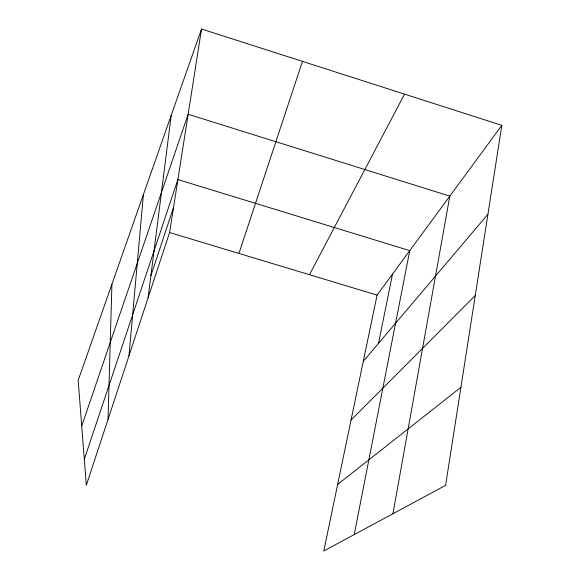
<?xml version="1.0" encoding="UTF-8"?>
<svg xmlns="http://www.w3.org/2000/svg" width="580" height="580" viewBox="0 0 580 580"><rect width="100%" height="100%" fill="white"/><g stroke="black" fill="none" stroke-linecap="round" stroke-linejoin="round"><path stroke-width="0.87" d="M108.025 419.42L111.925 284.193M128.985 355.801L143.412 194.51M148.088 297.794L171.223 115.304M201.528 29L78.177 380.321L86.326 485.286L169.592 232.529L201.528 29L501.823 125.345L445.607 485.38L323.778 551L377.08 295.104L501.823 125.345M392.935 513.75L449.826 196.12L188.145 114.275L81.722 426.01M354.22 534.601L409.755 250.64L177.9 179.553L84.31 459.287M378.493 343.367L392.508 274.115M238.931 253.438L302.463 61.386M150.887 275.725L173.507 207.546M309.474 274.717L404.543 94.134M363.29 361.311L487.954 214.187M351.045 420.072L475.259 295.488M337.64 484.445L460.926 387.288M169.592 232.529L377.08 295.104"/></g></svg>
